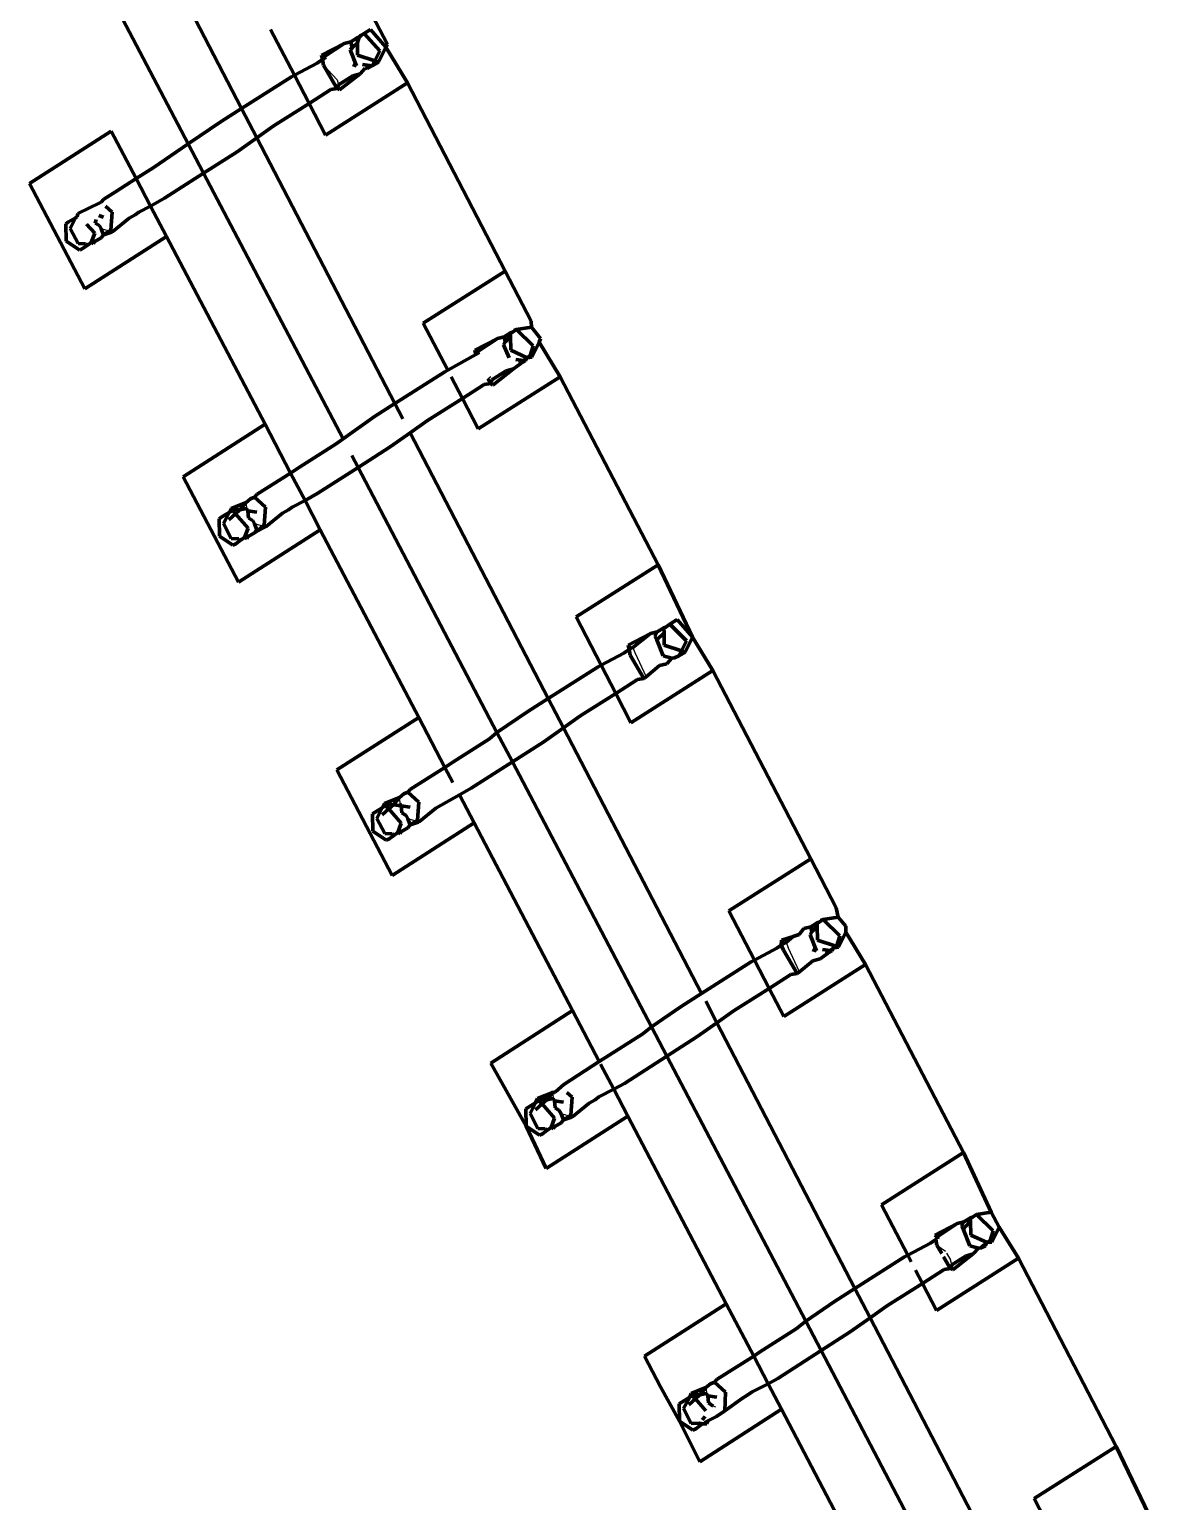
# Model space of a CAD drawing. Header units: millimetres. Extents: x 4307 to 31003, y 2809 to 20009.
# Drawn here: x 11497.76 to 11515.23, y 12544.88 to 12567.78 of the extents above; entities that cross this region are included whole.
import ezdxf

# ---------------------------------------------------------------- set-up
doc = ezdxf.new("R2010")
doc.units = ezdxf.units.MM
doc.layers.add('ProfileEdges', color=7, linetype='Continuous')

msp = doc.modelspace()

# ---------------------------------------------------------------- linework, layer by layer
for p, q in [((11502.305, 12567.384), (11502.344, 12567.359)), ((11502.339, 12567.227), (11502.55, 12567)), ((11502.568, 12566.923), (11502.529, 12566.898)), ((11502.55, 12567), (11502.568, 12566.923)), ((11498.782, 12564.8), (11498.786, 12564.773)), ((11499.011, 12564.645), (11498.88, 12564.681)), ((11499.038, 12564.629), (11499.011, 12564.645)), ((11504.728, 12562.77), (11504.689, 12562.795)), ((11504.728, 12562.77), (11504.748, 12562.736)), ((11504.891, 12562.348), (11504.94, 12562.385)), ((11501.132, 12560.426), (11501.136, 12560.4)), ((11501.136, 12560.4), (11501.14, 12560.33)), ((11501.395, 12560.055), (11501.264, 12560.092)), ((11501.422, 12560.04), (11501.395, 12560.055)), ((11507.073, 12558.205), (11507.149, 12558.171)), ((11507.149, 12558.171), (11507.178, 12558.091)), ((11507.178, 12558.091), (11507.357, 12557.714)), ((11503.517, 12555.837), (11503.521, 12555.811)), ((11503.521, 12555.811), (11503.525, 12555.74)), ((11503.779, 12555.466), (11503.648, 12555.503)), ((11503.807, 12555.45), (11503.779, 12555.466)), ((11509.457, 12553.616), (11509.533, 12553.582)), ((11509.533, 12553.582), (11509.562, 12553.501)), ((11509.741, 12553.124), (11509.562, 12553.501)), ((11505.901, 12551.247), (11505.905, 12551.222)), ((11505.905, 12551.222), (11505.909, 12551.151)), ((11506.164, 12550.877), (11506.033, 12550.914)), ((11506.191, 12550.861), (11506.164, 12550.877)), ((11511.876, 12548.87), (11512.009, 12548.779)), ((11512.027, 12548.748), (11512.087, 12548.643)), ((11512.067, 12548.541), (11512.106, 12548.566)), ((11512.106, 12548.566), (11512.087, 12548.643)), ((11508.285, 12546.658), (11508.289, 12546.633)), ((11508.289, 12546.633), (11508.293, 12546.562)), ((11508.438, 12546.351), (11508.394, 12546.369))]:
    msp.add_line(p, q)
at = {"layer": 'ProfileEdges', "lineweight": 211}
for p, q in [((11498.916, 12570.687), (11501.064, 12566.554)), ((11500.233, 12566.004), (11498.072, 12570.125)), ((11502.789, 12568.597), (11503.334, 12567.548)), ((11501.884, 12567.073), (11501.514, 12567.786)), ((11503.066, 12567.783), (11502.968, 12567.723)), ((11503.308, 12567.508), (11503.066, 12567.783)), ((11502.305, 12567.384), (11502.658, 12567.565)), ((11502.344, 12567.359), (11502.658, 12567.565)), ((11502.76, 12567.591), (11502.658, 12567.565)), ((11502.76, 12567.591), (11502.862, 12567.653)), ((11502.76, 12567.591), (11502.783, 12567.498)), ((11502.783, 12567.498), (11502.863, 12567.578)), ((11502.89, 12567.666), (11502.862, 12567.653)), ((11502.862, 12567.653), (11502.863, 12567.578)), ((11502.863, 12567.578), (11502.89, 12567.666)), ((11502.863, 12567.578), (11502.866, 12567.383)), ((11502.916, 12567.691), (11502.89, 12567.666)), ((11502.968, 12567.723), (11502.916, 12567.691)), ((11502.968, 12567.723), (11503.212, 12567.45)), ((11503.334, 12567.548), (11503.308, 12567.508)), ((11502.32, 12567.316), (11502.236, 12567.258)), ((11502.32, 12567.316), (11502.305, 12567.384)), ((11502.344, 12567.359), (11502.32, 12567.316)), ((11502.38, 12567.35), (11502.32, 12567.316)), ((11502.339, 12567.227), (11502.32, 12567.316)), ((11502.751, 12567.466), (11502.783, 12567.498)), ((11502.751, 12567.466), (11502.852, 12567.218)), ((11503.135, 12567.296), (11502.866, 12567.383)), ((11503.135, 12567.296), (11503.212, 12567.45)), ((11503.194, 12567.277), (11503.308, 12567.508)), ((11503.308, 12567.508), (11503.643, 12566.952)), ((11501.884, 12567.073), (11502.236, 12567.258)), ((11502.339, 12567.227), (11502.529, 12566.898)), ((11502.905, 12567.093), (11502.587, 12566.843)), ((11502.791, 12567.24), (11502.852, 12567.218)), ((11502.792, 12567.065), (11502.905, 12567.093)), ((11502.987, 12567.184), (11502.905, 12567.093)), ((11503.095, 12567.216), (11502.943, 12567.238)), ((11502.987, 12567.184), (11503.02, 12567.177)), ((11503.02, 12567.177), (11503.095, 12567.216)), ((11503.095, 12567.216), (11503.135, 12567.296)), ((11503.095, 12567.216), (11503.194, 12567.277)), ((11503.194, 12567.277), (11503.135, 12567.296)), ((11501.837, 12567.046), (11501.064, 12566.554)), ((11501.837, 12567.046), (11501.884, 12567.073)), ((11502.113, 12566.633), (11501.884, 12567.073)), ((11502.113, 12566.633), (11502.45, 12566.848)), ((11502.368, 12566.142), (11503.643, 12566.952)), ((11502.548, 12566.865), (11502.45, 12566.848)), ((11502.529, 12566.898), (11502.548, 12566.865)), ((11502.568, 12566.923), (11502.548, 12566.865)), ((11502.587, 12566.843), (11502.548, 12566.865)), ((11502.792, 12567.065), (11502.568, 12566.923)), ((11503.643, 12566.952), (11505.164, 12564.025)), ((11501.568, 12566.288), (11502.113, 12566.633)), ((11502.368, 12566.142), (11502.113, 12566.633)), ((11501.064, 12566.554), (11500.746, 12566.351)), ((11501.064, 12566.554), (11501.301, 12566.098)), ((11499.036, 12566.204), (11497.764, 12565.388)), ((11499.423, 12565.464), (11499.036, 12566.204)), ((11500.233, 12566.004), (11500.746, 12566.351)), ((11501.517, 12566.255), (11501.301, 12566.098)), ((11501.517, 12566.255), (11501.568, 12566.288)), ((11499.686, 12565.633), (11500.233, 12566.004)), ((11500.473, 12565.547), (11500.233, 12566.004)), ((11501.301, 12566.098), (11500.992, 12565.878)), ((11501.301, 12566.098), (11503.448, 12561.965)), ((11500.473, 12565.547), (11500.992, 12565.878)), ((11499.686, 12565.633), (11499.423, 12565.464)), ((11499.863, 12565.157), (11500.473, 12565.547)), ((11502.64, 12561.414), (11500.473, 12565.547)), ((11498.624, 12563.747), (11497.764, 12565.388)), ((11498.921, 12565.142), (11499.104, 12565.26)), ((11499.423, 12565.464), (11499.104, 12565.26)), ((11499.423, 12565.464), (11499.648, 12565.036)), ((11498.857, 12565.085), (11498.514, 12564.921)), ((11498.88, 12565.099), (11498.857, 12565.085)), ((11498.921, 12565.142), (11498.88, 12565.099)), ((11499.05, 12564.943), (11498.948, 12565.037)), ((11499.648, 12565.036), (11499.466, 12564.944)), ((11499.863, 12565.157), (11499.648, 12565.036)), ((11499.648, 12565.036), (11499.896, 12564.563)), ((11498.371, 12564.789), (11498.331, 12564.759)), ((11498.371, 12564.789), (11498.48, 12564.855)), ((11498.396, 12564.688), (11498.48, 12564.855)), ((11498.48, 12564.855), (11498.504, 12564.87)), ((11498.504, 12564.87), (11498.514, 12564.921)), ((11498.786, 12564.773), (11498.803, 12564.829)), ((11498.917, 12564.865), (11498.845, 12564.889)), ((11499.031, 12564.66), (11499.05, 12564.943)), ((11499.317, 12564.851), (11499.061, 12564.643)), ((11499.41, 12564.902), (11499.317, 12564.851)), ((11499.41, 12564.902), (11499.466, 12564.944)), ((11498.331, 12564.759), (11498.337, 12564.49)), ((11498.396, 12564.688), (11498.519, 12564.452)), ((11498.624, 12563.747), (11499.896, 12564.563)), ((11498.652, 12564.757), (11498.779, 12564.614)), ((11498.779, 12564.614), (11498.722, 12564.468)), ((11498.851, 12564.736), (11498.786, 12564.773)), ((11498.88, 12564.681), (11498.851, 12564.736)), ((11498.88, 12564.681), (11498.917, 12564.59)), ((11498.917, 12564.59), (11498.881, 12564.542)), ((11498.917, 12564.59), (11499.031, 12564.66)), ((11498.917, 12564.59), (11499.038, 12564.629)), ((11499.038, 12564.629), (11499.031, 12564.66)), ((11499.061, 12564.643), (11499.038, 12564.629)), ((11501.427, 12561.643), (11499.896, 12564.563)), ((11498.337, 12564.49), (11498.545, 12564.35)), ((11498.633, 12564.45), (11498.519, 12564.452)), ((11498.545, 12564.35), (11498.588, 12564.374)), ((11498.659, 12564.421), (11498.588, 12564.374)), ((11498.659, 12564.421), (11498.633, 12564.45)), ((11498.659, 12564.421), (11498.722, 12564.468)), ((11498.781, 12564.488), (11498.722, 12564.468)), ((11498.722, 12564.468), (11498.76, 12564.448)), ((11498.781, 12564.488), (11498.76, 12564.448)), ((11498.781, 12564.488), (11498.881, 12564.542)), ((11505.164, 12564.025), (11503.889, 12563.215)), ((11505.164, 12564.025), (11505.568, 12563.247)), ((11504.269, 12562.484), (11503.889, 12563.215)), ((11505.569, 12563.154), (11505.568, 12563.247)), ((11505.042, 12562.976), (11504.689, 12562.795)), ((11505.042, 12562.976), (11504.728, 12562.77)), ((11505.144, 12563.002), (11505.042, 12562.976)), ((11505.246, 12563.064), (11505.144, 12563.002)), ((11505.163, 12562.924), (11505.144, 12563.002)), ((11505.247, 12563.01), (11505.163, 12562.924)), ((11505.274, 12563.077), (11505.246, 12563.064)), ((11505.247, 12563.01), (11505.246, 12563.064)), ((11505.251, 12562.794), (11505.247, 12563.01)), ((11505.274, 12563.077), (11505.338, 12563.119)), ((11505.338, 12563.119), (11505.3, 12563.101)), ((11505.569, 12563.154), (11505.338, 12563.119)), ((11505.338, 12563.119), (11505.596, 12562.86)), ((11505.709, 12562.976), (11505.569, 12563.154)), ((11505.692, 12562.919), (11505.709, 12562.976)), ((11504.269, 12562.484), (11504.704, 12562.727)), ((11504.689, 12562.795), (11504.704, 12562.727)), ((11504.728, 12562.77), (11504.704, 12562.727)), ((11504.704, 12562.727), (11504.764, 12562.76)), ((11505.163, 12562.924), (11505.135, 12562.877)), ((11505.224, 12562.678), (11505.135, 12562.877)), ((11505.251, 12562.794), (11505.503, 12562.676)), ((11505.596, 12562.86), (11505.551, 12562.711)), ((11505.692, 12562.919), (11505.578, 12562.688)), ((11505.692, 12562.919), (11506.018, 12562.381)), ((11505.289, 12562.503), (11504.972, 12562.253)), ((11505.177, 12562.476), (11505.289, 12562.503)), ((11505.404, 12562.587), (11505.289, 12562.503)), ((11505.449, 12562.636), (11505.327, 12562.649)), ((11505.404, 12562.587), (11505.371, 12562.595)), ((11505.479, 12562.627), (11505.404, 12562.587)), ((11505.503, 12562.676), (11505.449, 12562.636)), ((11505.479, 12562.627), (11505.449, 12562.636)), ((11505.503, 12562.676), (11505.479, 12562.627)), ((11505.551, 12562.711), (11505.503, 12562.676)), ((11505.503, 12562.676), (11505.578, 12562.688)), ((11504.221, 12562.457), (11503.448, 12561.965)), ((11504.221, 12562.457), (11504.269, 12562.484)), ((11504.323, 12562.379), (11504.497, 12562.045)), ((11506.018, 12562.381), (11504.743, 12561.571)), ((11504.933, 12562.276), (11504.835, 12562.259)), ((11504.891, 12562.348), (11504.933, 12562.276)), ((11504.953, 12562.334), (11504.933, 12562.276)), ((11504.933, 12562.276), (11504.972, 12562.253)), ((11505.177, 12562.476), (11504.953, 12562.334)), ((11506.018, 12562.381), (11507.539, 12559.454)), ((11504.497, 12562.045), (11503.953, 12561.699)), ((11504.835, 12562.259), (11504.497, 12562.045)), ((11504.743, 12561.571), (11504.497, 12562.045)), ((11503.448, 12561.965), (11503.13, 12561.762)), ((11503.448, 12561.965), (11503.571, 12561.729)), ((11501.427, 12561.643), (11500.155, 12560.827)), ((11501.826, 12560.882), (11501.427, 12561.643)), ((11503.13, 12561.762), (11502.64, 12561.414)), ((11503.685, 12561.509), (11503.953, 12561.699)), ((11502.64, 12561.414), (11502.533, 12561.339)), ((11503.376, 12561.289), (11503.685, 12561.509)), ((11503.685, 12561.509), (11505.832, 12557.375)), ((11502.533, 12561.339), (11501.964, 12560.975)), ((11502.874, 12560.968), (11502.776, 12561.154)), ((11503.376, 12561.289), (11502.874, 12560.968)), ((11501.964, 12560.975), (11501.826, 12560.882)), ((11502.874, 12560.968), (11502.247, 12560.568)), ((11505.034, 12556.847), (11502.874, 12560.968)), ((11501.015, 12559.186), (11500.155, 12560.827)), ((11501.826, 12560.882), (11501.305, 12560.553)), ((11502.049, 12560.457), (11501.826, 12560.882)), ((11501.132, 12560.426), (11501.201, 12560.481)), ((11501.201, 12560.481), (11501.264, 12560.51)), ((11501.264, 12560.51), (11501.305, 12560.553)), ((11501.434, 12560.354), (11501.264, 12560.51)), ((11501.85, 12560.355), (11502.049, 12560.457)), ((11502.049, 12560.457), (11502.247, 12560.568)), ((11502.049, 12560.457), (11502.287, 12560.002)), ((11500.755, 12560.2), (11500.871, 12560.27)), ((11500.78, 12560.099), (11500.871, 12560.27)), ((11500.967, 12560.247), (11500.865, 12560.155)), ((11500.871, 12560.27), (11500.903, 12560.33)), ((11500.919, 12560.301), (11500.871, 12560.27)), ((11501.132, 12560.426), (11500.903, 12560.33)), ((11500.903, 12560.33), (11501.038, 12560.311)), ((11500.919, 12560.301), (11500.967, 12560.247)), ((11501.038, 12560.311), (11500.967, 12560.247)), ((11500.967, 12560.247), (11501.163, 12560.025)), ((11501.038, 12560.311), (11501.132, 12560.426)), ((11501.038, 12560.311), (11501.14, 12560.33)), ((11501.14, 12560.33), (11501.158, 12560.295)), ((11501.158, 12560.295), (11501.301, 12560.276)), ((11501.17, 12560.184), (11501.158, 12560.295)), ((11501.415, 12560.071), (11501.434, 12560.354)), ((11501.701, 12560.261), (11501.445, 12560.054)), ((11501.794, 12560.313), (11501.701, 12560.261)), ((11501.85, 12560.355), (11501.794, 12560.313)), ((11500.755, 12560.2), (11500.716, 12560.169)), ((11500.716, 12560.169), (11500.721, 12559.901)), ((11500.78, 12560.099), (11500.903, 12559.863)), ((11502.287, 12560.002), (11501.015, 12559.186)), ((11501.107, 12559.879), (11501.163, 12560.025)), ((11501.236, 12560.147), (11501.17, 12560.184)), ((11501.264, 12560.092), (11501.236, 12560.147)), ((11501.264, 12560.092), (11501.302, 12560.001)), ((11501.302, 12560.001), (11501.265, 12559.953)), ((11501.293, 12559.975), (11501.395, 12560.055)), ((11501.293, 12559.975), (11501.422, 12560.04)), ((11501.395, 12560.055), (11501.415, 12560.071)), ((11501.422, 12560.04), (11501.415, 12560.071)), ((11501.445, 12560.054), (11501.422, 12560.04)), ((11503.818, 12557.082), (11502.287, 12560.002)), ((11500.721, 12559.901), (11500.929, 12559.761)), ((11501.018, 12559.861), (11500.903, 12559.863)), ((11500.972, 12559.784), (11500.929, 12559.761)), ((11501.043, 12559.832), (11500.972, 12559.784)), ((11501.043, 12559.832), (11501.018, 12559.861)), ((11501.043, 12559.832), (11501.107, 12559.879)), ((11501.165, 12559.898), (11501.107, 12559.879)), ((11501.145, 12559.859), (11501.107, 12559.879)), ((11501.165, 12559.898), (11501.145, 12559.859)), ((11501.165, 12559.898), (11501.265, 12559.953)), ((11501.265, 12559.953), (11501.293, 12559.975)), ((11506.264, 12558.644), (11507.539, 12559.454)), ((11507.539, 12559.454), (11508.077, 12558.329)), ((11506.653, 12557.895), (11506.264, 12558.644)), ((11507.835, 12558.604), (11507.722, 12558.53)), ((11508.077, 12558.329), (11507.835, 12558.604)), ((11507.42, 12558.385), (11507.073, 12558.205)), ((11507.149, 12558.171), (11507.42, 12558.385)), ((11507.528, 12558.413), (11507.42, 12558.385)), ((11507.528, 12558.413), (11507.489, 12558.345)), ((11507.52, 12558.287), (11507.632, 12558.4)), ((11507.63, 12558.475), (11507.528, 12558.413)), ((11507.659, 12558.488), (11507.63, 12558.475)), ((11507.63, 12558.475), (11507.632, 12558.4)), ((11507.632, 12558.4), (11507.635, 12558.204)), ((11507.722, 12558.53), (11507.659, 12558.488)), ((11507.722, 12558.53), (11507.981, 12558.271)), ((11507.073, 12558.205), (11507.088, 12558.138)), ((11507.149, 12558.171), (11507.088, 12558.138)), ((11507.489, 12558.345), (11507.52, 12558.287)), ((11507.52, 12558.287), (11507.621, 12558.04)), ((11507.635, 12558.204), (11507.903, 12558.118)), ((11507.903, 12558.118), (11507.981, 12558.271)), ((11507.963, 12558.098), (11508.077, 12558.329)), ((11508.077, 12558.329), (11508.393, 12557.81)), ((11507.005, 12558.08), (11506.653, 12557.895)), ((11507.088, 12558.138), (11507.005, 12558.08)), ((11507.088, 12558.138), (11507.108, 12558.049)), ((11507.108, 12558.049), (11507.317, 12557.687)), ((11507.621, 12558.04), (11507.755, 12558.005)), ((11507.755, 12558.005), (11507.674, 12557.914)), ((11507.794, 12558.009), (11507.755, 12558.005)), ((11507.863, 12558.038), (11507.794, 12558.009)), ((11507.863, 12558.038), (11507.903, 12558.118)), ((11507.863, 12558.038), (11507.963, 12558.098)), ((11507.903, 12558.118), (11507.963, 12558.098)), ((11506.606, 12557.868), (11505.832, 12557.375)), ((11506.653, 12557.895), (11506.606, 12557.868)), ((11506.653, 12557.895), (11506.881, 12557.455)), ((11507.118, 12556.999), (11508.393, 12557.81)), ((11507.219, 12557.67), (11507.317, 12557.687)), ((11507.357, 12557.714), (11507.317, 12557.687)), ((11507.357, 12557.714), (11507.561, 12557.887)), ((11507.561, 12557.887), (11507.674, 12557.914)), ((11509.914, 12554.883), (11508.393, 12557.81)), ((11506.881, 12557.455), (11507.219, 12557.67)), ((11505.832, 12557.375), (11505.514, 12557.173)), ((11505.832, 12557.375), (11506.069, 12556.919)), ((11506.337, 12557.11), (11506.881, 12557.455)), ((11507.118, 12556.999), (11506.881, 12557.455)), ((11502.546, 12556.266), (11503.818, 12557.082)), ((11504.226, 12556.304), (11503.818, 12557.082)), ((11505.514, 12557.173), (11505.034, 12556.847)), ((11506.069, 12556.919), (11506.286, 12557.076)), ((11506.286, 12557.076), (11506.337, 12557.11)), ((11505.034, 12556.847), (11504.918, 12556.75)), ((11505.274, 12556.389), (11505.034, 12556.847)), ((11505.761, 12556.7), (11506.069, 12556.919)), ((11506.069, 12556.919), (11508.217, 12552.786)), ((11504.918, 12556.75), (11504.348, 12556.386)), ((11505.274, 12556.389), (11505.761, 12556.7)), ((11504.348, 12556.386), (11504.226, 12556.304)), ((11504.631, 12555.979), (11505.274, 12556.389)), ((11507.435, 12552.269), (11505.274, 12556.389)), ((11503.407, 12554.625), (11502.546, 12556.266)), ((11504.226, 12556.304), (11503.689, 12555.964)), ((11504.349, 12556.069), (11504.226, 12556.304)), ((11503.517, 12555.837), (11503.586, 12555.892)), ((11503.649, 12555.921), (11503.586, 12555.892)), ((11503.649, 12555.921), (11503.689, 12555.964)), ((11503.818, 12555.764), (11503.649, 12555.921)), ((11504.086, 12555.672), (11504.45, 12555.877)), ((11504.45, 12555.877), (11504.631, 12555.979)), ((11504.45, 12555.877), (11504.679, 12555.441)), ((11503.14, 12555.61), (11503.249, 12555.676)), ((11503.165, 12555.51), (11503.249, 12555.676)), ((11503.249, 12555.676), (11503.283, 12555.743)), ((11503.249, 12555.676), (11503.303, 12555.711)), ((11503.351, 12555.658), (11503.25, 12555.566)), ((11503.283, 12555.743), (11503.517, 12555.837)), ((11503.283, 12555.743), (11503.424, 12555.723)), ((11503.303, 12555.711), (11503.351, 12555.658)), ((11503.351, 12555.658), (11503.424, 12555.723)), ((11503.351, 12555.658), (11503.547, 12555.436)), ((11503.424, 12555.723), (11503.517, 12555.837)), ((11503.424, 12555.723), (11503.542, 12555.706)), ((11503.542, 12555.706), (11503.525, 12555.74)), ((11503.686, 12555.686), (11503.542, 12555.706)), ((11503.542, 12555.706), (11503.555, 12555.595)), ((11503.8, 12555.482), (11503.818, 12555.764)), ((11504.086, 12555.672), (11503.829, 12555.465)), ((11503.14, 12555.61), (11503.1, 12555.58)), ((11503.1, 12555.58), (11503.106, 12555.312)), ((11503.165, 12555.51), (11503.288, 12555.274)), ((11504.679, 12555.441), (11503.407, 12554.625)), ((11503.491, 12555.29), (11503.547, 12555.436)), ((11503.62, 12555.558), (11503.555, 12555.595)), ((11503.648, 12555.503), (11503.62, 12555.558)), ((11503.648, 12555.503), (11503.686, 12555.412)), ((11503.686, 12555.412), (11503.649, 12555.364)), ((11503.686, 12555.412), (11503.779, 12555.466)), ((11503.686, 12555.412), (11503.807, 12555.45)), ((11503.779, 12555.466), (11503.8, 12555.482)), ((11503.807, 12555.45), (11503.8, 12555.482)), ((11503.829, 12555.465), (11503.807, 12555.45)), ((11506.21, 12552.521), (11504.679, 12555.441)), ((11503.106, 12555.312), (11503.313, 12555.172)), ((11503.402, 12555.272), (11503.288, 12555.274)), ((11503.356, 12555.195), (11503.313, 12555.172)), ((11503.428, 12555.243), (11503.356, 12555.195)), ((11503.428, 12555.243), (11503.402, 12555.272)), ((11503.428, 12555.243), (11503.491, 12555.29)), ((11503.549, 12555.309), (11503.491, 12555.29)), ((11503.491, 12555.29), (11503.529, 12555.27)), ((11503.549, 12555.309), (11503.529, 12555.27)), ((11503.549, 12555.309), (11503.649, 12555.364)), ((11509.914, 12554.883), (11508.639, 12554.072)), ((11509.914, 12554.883), (11510.311, 12554.117)), ((11509.037, 12553.305), (11508.639, 12554.072)), ((11510.311, 12554.117), (11510.338, 12553.976)), ((11509.732, 12553.705), (11509.804, 12553.796)), ((11509.913, 12553.823), (11509.804, 12553.796)), ((11510.015, 12553.886), (11509.913, 12553.823)), ((11509.932, 12553.745), (11509.913, 12553.823)), ((11510.016, 12553.832), (11509.932, 12553.745)), ((11510.043, 12553.898), (11510.015, 12553.886)), ((11510.016, 12553.832), (11510.015, 12553.886)), ((11510.019, 12553.615), (11510.016, 12553.832)), ((11510.043, 12553.898), (11510.106, 12553.94)), ((11510.069, 12553.923), (11510.106, 12553.94)), ((11510.338, 12553.976), (11510.106, 12553.94)), ((11510.106, 12553.94), (11510.365, 12553.682)), ((11510.459, 12553.834), (11510.338, 12553.976)), ((11510.461, 12553.74), (11510.459, 12553.834)), ((11509.457, 12553.616), (11509.452, 12553.537)), ((11509.533, 12553.582), (11509.452, 12553.537)), ((11509.641, 12553.676), (11509.457, 12553.616)), ((11509.641, 12553.676), (11509.533, 12553.582)), ((11509.732, 12553.705), (11509.641, 12553.676)), ((11509.932, 12553.745), (11509.904, 12553.698)), ((11510.005, 12553.451), (11509.904, 12553.698)), ((11510.019, 12553.615), (11510.288, 12553.528)), ((11510.319, 12553.532), (11510.365, 12553.682)), ((11510.461, 12553.74), (11510.347, 12553.509)), ((11510.461, 12553.74), (11510.768, 12553.238)), ((11509.037, 12553.305), (11509.389, 12553.491)), ((11509.452, 12553.537), (11509.389, 12553.491)), ((11509.452, 12553.537), (11509.492, 12553.459)), ((11509.492, 12553.459), (11509.701, 12553.098)), ((11510.005, 12553.451), (11509.943, 12553.472)), ((11510.173, 12553.409), (11510.058, 12553.325)), ((11510.218, 12553.458), (11510.096, 12553.47)), ((11510.173, 12553.409), (11510.14, 12553.416)), ((11510.173, 12553.409), (11510.247, 12553.449)), ((11510.272, 12553.497), (11510.218, 12553.458)), ((11510.247, 12553.449), (11510.218, 12553.458)), ((11510.247, 12553.449), (11510.272, 12553.497)), ((11510.319, 12553.532), (11510.272, 12553.497)), ((11510.272, 12553.497), (11510.347, 12553.509)), ((11510.288, 12553.528), (11510.319, 12553.532)), ((11510.319, 12553.532), (11510.347, 12553.509)), ((11508.99, 12553.279), (11508.217, 12552.786)), ((11508.99, 12553.279), (11509.037, 12553.305)), ((11509.037, 12553.305), (11509.266, 12552.866)), ((11510.768, 12553.238), (11509.493, 12552.428)), ((11509.701, 12553.098), (11509.741, 12553.124)), ((11509.945, 12553.297), (11509.741, 12553.124)), ((11509.945, 12553.297), (11510.058, 12553.325)), ((11512.289, 12550.311), (11510.768, 12553.238)), ((11509.603, 12553.08), (11509.266, 12552.866)), ((11509.701, 12553.098), (11509.603, 12553.08)), ((11508.217, 12552.786), (11507.898, 12552.584)), ((11508.28, 12552.665), (11508.454, 12552.33)), ((11509.266, 12552.866), (11508.721, 12552.521)), ((11509.493, 12552.428), (11509.266, 12552.866)), ((11504.938, 12551.705), (11506.21, 12552.521)), ((11506.625, 12551.728), (11506.21, 12552.521)), ((11507.435, 12552.269), (11507.898, 12552.584)), ((11508.454, 12552.33), (11508.67, 12552.487)), ((11508.721, 12552.521), (11508.67, 12552.487)), ((11507.302, 12552.161), (11507.435, 12552.269)), ((11507.675, 12551.81), (11507.435, 12552.269)), ((11508.145, 12552.111), (11508.454, 12552.33)), ((11508.454, 12552.33), (11510.601, 12548.197)), ((11506.625, 12551.728), (11507.302, 12552.161)), ((11508.145, 12552.111), (11507.675, 12551.81)), ((11507.675, 12551.81), (11507.016, 12551.389)), ((11509.835, 12547.691), (11507.675, 12551.81)), ((11505.49, 12550.722), (11504.938, 12551.705)), ((11506.625, 12551.728), (11506.072, 12551.373)), ((11506.646, 12551.689), (11506.851, 12551.297)), ((11506.072, 12551.373), (11505.944, 12551.257)), ((11506.619, 12551.177), (11506.851, 12551.297)), ((11506.851, 12551.297), (11507.016, 12551.389)), ((11506.851, 12551.297), (11507.07, 12550.88)), ((11505.524, 12551.021), (11505.633, 12551.087)), ((11505.633, 12551.087), (11505.549, 12550.92)), ((11505.667, 12551.154), (11505.633, 12551.087)), ((11505.633, 12551.087), (11505.687, 12551.122)), ((11505.634, 12550.977), (11505.735, 12551.068)), ((11505.901, 12551.247), (11505.667, 12551.154)), ((11505.667, 12551.154), (11505.905, 12551.222)), ((11505.808, 12551.134), (11505.667, 12551.154)), ((11505.687, 12551.122), (11505.735, 12551.068)), ((11505.735, 12551.068), (11505.808, 12551.134)), ((11505.735, 12551.068), (11505.931, 12550.846)), ((11505.808, 12551.134), (11505.901, 12551.247)), ((11505.909, 12551.151), (11505.808, 12551.134)), ((11505.944, 12551.257), (11505.901, 12551.247)), ((11505.905, 12551.222), (11505.914, 12551.272)), ((11505.909, 12551.151), (11505.927, 12551.117)), ((11505.927, 12551.117), (11506.07, 12551.097)), ((11505.927, 12551.117), (11505.939, 12551.006)), ((11506.202, 12551.175), (11506.123, 12551.248)), ((11506.184, 12550.893), (11506.202, 12551.175)), ((11506.47, 12551.083), (11506.214, 12550.875)), ((11506.563, 12551.135), (11506.47, 12551.083)), ((11506.619, 12551.177), (11506.563, 12551.135)), ((11505.524, 12551.021), (11505.484, 12550.991)), ((11505.484, 12550.991), (11505.49, 12550.722)), ((11505.672, 12550.685), (11505.549, 12550.92)), ((11507.07, 12550.88), (11505.798, 12550.064)), ((11505.875, 12550.701), (11505.931, 12550.846)), ((11506.004, 12550.968), (11505.939, 12551.006)), ((11506.033, 12550.914), (11506.004, 12550.968)), ((11506.033, 12550.914), (11506.07, 12550.823)), ((11506.07, 12550.823), (11506.033, 12550.775)), ((11506.164, 12550.877), (11506.07, 12550.823)), ((11506.07, 12550.823), (11506.191, 12550.861)), ((11506.184, 12550.893), (11506.164, 12550.877)), ((11506.191, 12550.861), (11506.184, 12550.893)), ((11506.214, 12550.875), (11506.191, 12550.861)), ((11508.601, 12547.96), (11507.07, 12550.88)), ((11505.49, 12550.722), (11505.698, 12550.583)), ((11505.798, 12550.064), (11505.49, 12550.722)), ((11505.786, 12550.683), (11505.672, 12550.685)), ((11505.74, 12550.606), (11505.698, 12550.583)), ((11505.812, 12550.654), (11505.74, 12550.606)), ((11505.812, 12550.654), (11505.786, 12550.683)), ((11505.875, 12550.701), (11505.812, 12550.654)), ((11505.933, 12550.72), (11505.875, 12550.701)), ((11505.913, 12550.681), (11505.875, 12550.701)), ((11505.933, 12550.72), (11505.913, 12550.681)), ((11505.933, 12550.72), (11506.033, 12550.775)), ((11511.014, 12549.501), (11512.289, 12550.311)), ((11512.289, 12550.311), (11512.722, 12549.386)), ((11511.422, 12548.716), (11511.014, 12549.501)), ((11512.297, 12549.234), (11512.189, 12549.207)), ((11512.258, 12549.167), (11512.297, 12549.234)), ((11512.399, 12549.297), (11512.297, 12549.234)), ((11512.4, 12549.243), (11512.316, 12549.156)), ((11512.427, 12549.309), (11512.399, 12549.297)), ((11512.4, 12549.243), (11512.399, 12549.297)), ((11512.404, 12549.026), (11512.4, 12549.243)), ((11512.427, 12549.309), (11512.491, 12549.351)), ((11512.722, 12549.386), (11512.491, 12549.351)), ((11512.749, 12549.093), (11512.491, 12549.351)), ((11512.845, 12549.151), (11512.722, 12549.386)), ((11512.189, 12549.207), (11511.842, 12549.027)), ((11511.842, 12549.027), (11511.881, 12549.002)), ((11511.881, 12549.002), (11511.857, 12548.959)), ((11512.189, 12549.207), (11511.881, 12549.002)), ((11511.917, 12548.993), (11511.881, 12549.002)), ((11512.258, 12549.167), (11512.288, 12549.109)), ((11512.316, 12549.156), (11512.288, 12549.109)), ((11512.288, 12549.109), (11512.39, 12548.862)), ((11512.404, 12549.026), (11512.659, 12548.915)), ((11512.704, 12548.943), (11512.749, 12549.093)), ((11512.845, 12549.151), (11512.731, 12548.92)), ((11512.845, 12549.151), (11513.143, 12548.667)), ((11511.422, 12548.716), (11511.774, 12548.901)), ((11511.857, 12548.959), (11511.774, 12548.901)), ((11511.876, 12548.87), (11511.857, 12548.959)), ((11511.951, 12548.742), (11511.876, 12548.87)), ((11512.524, 12548.827), (11512.39, 12548.862)), ((11512.442, 12548.736), (11512.524, 12548.827)), ((11512.562, 12548.83), (11512.524, 12548.827)), ((11512.602, 12548.868), (11512.562, 12548.83)), ((11512.562, 12548.83), (11512.632, 12548.859)), ((11512.659, 12548.915), (11512.602, 12548.868)), ((11512.632, 12548.859), (11512.602, 12548.868)), ((11512.632, 12548.859), (11512.659, 12548.915)), ((11512.704, 12548.943), (11512.659, 12548.915)), ((11512.659, 12548.915), (11512.731, 12548.92)), ((11511.374, 12548.69), (11510.601, 12548.197)), ((11511.374, 12548.69), (11511.422, 12548.716)), ((11511.476, 12548.611), (11511.422, 12548.716)), ((11513.143, 12548.667), (11511.868, 12547.857)), ((11512.067, 12548.541), (11511.981, 12548.69)), ((11512.086, 12548.509), (11512.067, 12548.541)), ((11512.106, 12548.566), (11512.086, 12548.509)), ((11512.33, 12548.708), (11512.106, 12548.566)), ((11512.442, 12548.736), (11512.125, 12548.486)), ((11512.33, 12548.708), (11512.442, 12548.736)), ((11514.664, 12545.74), (11513.143, 12548.667)), ((11511.543, 12548.483), (11511.65, 12548.277)), ((11511.987, 12548.491), (11511.65, 12548.277)), ((11512.086, 12548.509), (11511.987, 12548.491)), ((11512.125, 12548.486), (11512.086, 12548.509)), ((11510.601, 12548.197), (11510.283, 12547.994)), ((11510.601, 12548.197), (11510.838, 12547.741)), ((11511.65, 12548.277), (11511.105, 12547.931)), ((11511.868, 12547.857), (11511.65, 12548.277)), ((11507.329, 12547.144), (11508.601, 12547.96)), ((11509.028, 12547.147), (11508.601, 12547.96)), ((11509.835, 12547.691), (11510.283, 12547.994)), ((11510.838, 12547.741), (11511.055, 12547.898)), ((11511.105, 12547.931), (11511.055, 12547.898)), ((11509.686, 12547.571), (11509.835, 12547.691)), ((11510.076, 12547.232), (11509.835, 12547.691)), ((11510.529, 12547.521), (11510.838, 12547.741)), ((11510.838, 12547.741), (11512.985, 12543.608)), ((11509.116, 12547.207), (11509.686, 12547.571)), ((11510.529, 12547.521), (11510.076, 12547.232)), ((11509.116, 12547.207), (11509.028, 12547.147)), ((11510.076, 12547.232), (11509.4, 12546.8)), ((11512.235, 12543.112), (11510.076, 12547.232)), ((11507.58, 12546.666), (11507.329, 12547.144)), ((11509.028, 12547.147), (11508.458, 12546.785)), ((11509.253, 12546.717), (11509.028, 12547.147)), ((11508.285, 12546.658), (11508.354, 12546.714)), ((11508.354, 12546.714), (11508.418, 12546.742)), ((11508.418, 12546.742), (11508.458, 12546.785)), ((11508.587, 12546.586), (11508.418, 12546.742)), ((11509.003, 12546.588), (11509.253, 12546.717)), ((11509.253, 12546.717), (11509.4, 12546.8)), ((11509.461, 12546.319), (11509.253, 12546.717)), ((11507.58, 12546.666), (11507.874, 12546.133)), ((11507.869, 12546.402), (11508.033, 12546.508)), ((11507.933, 12546.331), (11508.033, 12546.508)), ((11508.12, 12546.479), (11508.018, 12546.387)), ((11508.033, 12546.508), (11508.056, 12546.562)), ((11508.072, 12546.533), (11508.033, 12546.508)), ((11508.056, 12546.562), (11508.285, 12546.658)), ((11508.056, 12546.562), (11508.191, 12546.544)), ((11508.12, 12546.479), (11508.072, 12546.533)), ((11508.191, 12546.544), (11508.12, 12546.479)), ((11508.282, 12546.296), (11508.12, 12546.479)), ((11508.191, 12546.544), (11508.285, 12546.658)), ((11508.191, 12546.544), (11508.293, 12546.562)), ((11508.311, 12546.527), (11508.293, 12546.562)), ((11508.454, 12546.508), (11508.311, 12546.527)), ((11508.323, 12546.417), (11508.311, 12546.527)), ((11508.576, 12546.295), (11508.587, 12546.586)), ((11508.854, 12546.494), (11508.576, 12546.295)), ((11508.92, 12546.531), (11508.854, 12546.494)), ((11509.003, 12546.588), (11508.92, 12546.531)), ((11507.869, 12546.402), (11507.874, 12546.133)), ((11507.933, 12546.331), (11508.056, 12546.095)), ((11509.461, 12546.319), (11508.189, 12545.503)), ((11508.394, 12546.369), (11508.323, 12546.417)), ((11508.576, 12546.295), (11508.446, 12546.208)), ((11510.992, 12543.399), (11509.461, 12546.319)), ((11507.874, 12546.133), (11508.082, 12545.994)), ((11508.189, 12545.503), (11507.874, 12546.133)), ((11508.181, 12546.105), (11508.056, 12546.095)), ((11508.125, 12546.017), (11508.082, 12545.994)), ((11508.196, 12546.064), (11508.125, 12546.017)), ((11508.196, 12546.064), (11508.181, 12546.105)), ((11508.242, 12546.092), (11508.181, 12546.105)), ((11508.196, 12546.064), (11508.242, 12546.092)), ((11508.223, 12546.153), (11508.271, 12546.207)), ((11508.242, 12546.092), (11508.298, 12546.091)), ((11508.325, 12546.145), (11508.26, 12546.111)), ((11508.325, 12546.145), (11508.298, 12546.091)), ((11508.325, 12546.145), (11508.446, 12546.208)), ((11513.389, 12544.93), (11514.664, 12545.74)), ((11514.664, 12545.74), (11515.229, 12544.562)), ((11513.806, 12544.127), (11513.389, 12544.93))]:
    msp.add_line(p, q, dxfattribs=at)

doc.saveas('drawing.dxf')
